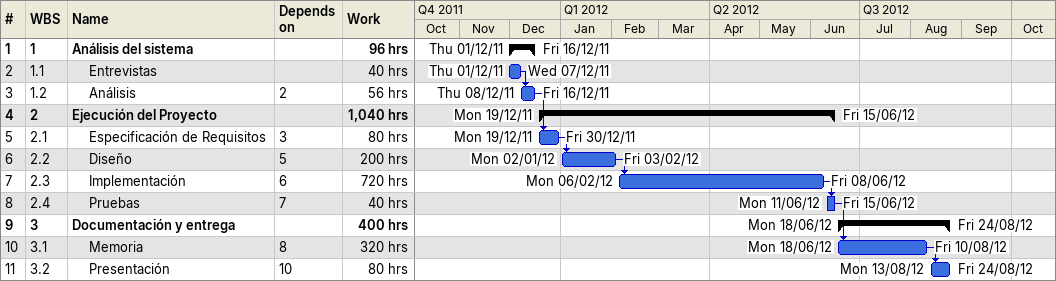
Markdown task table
| ID | WBS | Task | Start | Finish | Predecessors | Work (h) |
|---|---|---|---|---|---|---|
| 1 | 1 | **Análisis del sistema** | 2011-12-01 | 2011-12-16 |  | 96 |
| 2 | 1.1 | Entrevistas | 2011-12-01 | 2011-12-07 |  | 40 |
| 3 | 1.2 | Análisis | 2011-12-08 | 2011-12-16 | 2 | 56 |
| 4 | 2 | **Ejecución del Proyecto** | 2011-12-19 | 2012-06-15 |  | 1040 |
| 5 | 2.1 | Especificación de Requisitos | 2011-12-19 | 2011-12-30 | 3 | 80 |
| 6 | 2.2 | Diseño | 2012-01-02 | 2012-02-03 | 5 | 200 |
| 7 | 2.3 | Implementación | 2012-02-06 | 2012-06-08 | 6 | 720 |
| 8 | 2.4 | Pruebas | 2012-06-11 | 2012-06-15 | 7 | 40 |
| 9 | 3 | **Documentación y entrega** | 2012-06-18 | 2012-08-24 |  | 400 |
| 10 | 3.1 | Memoria | 2012-06-18 | 2012-08-10 | 8 | 320 |
| 11 | 3.2 | Presentación | 2012-08-13 | 2012-08-24 | 10 | 80 |
